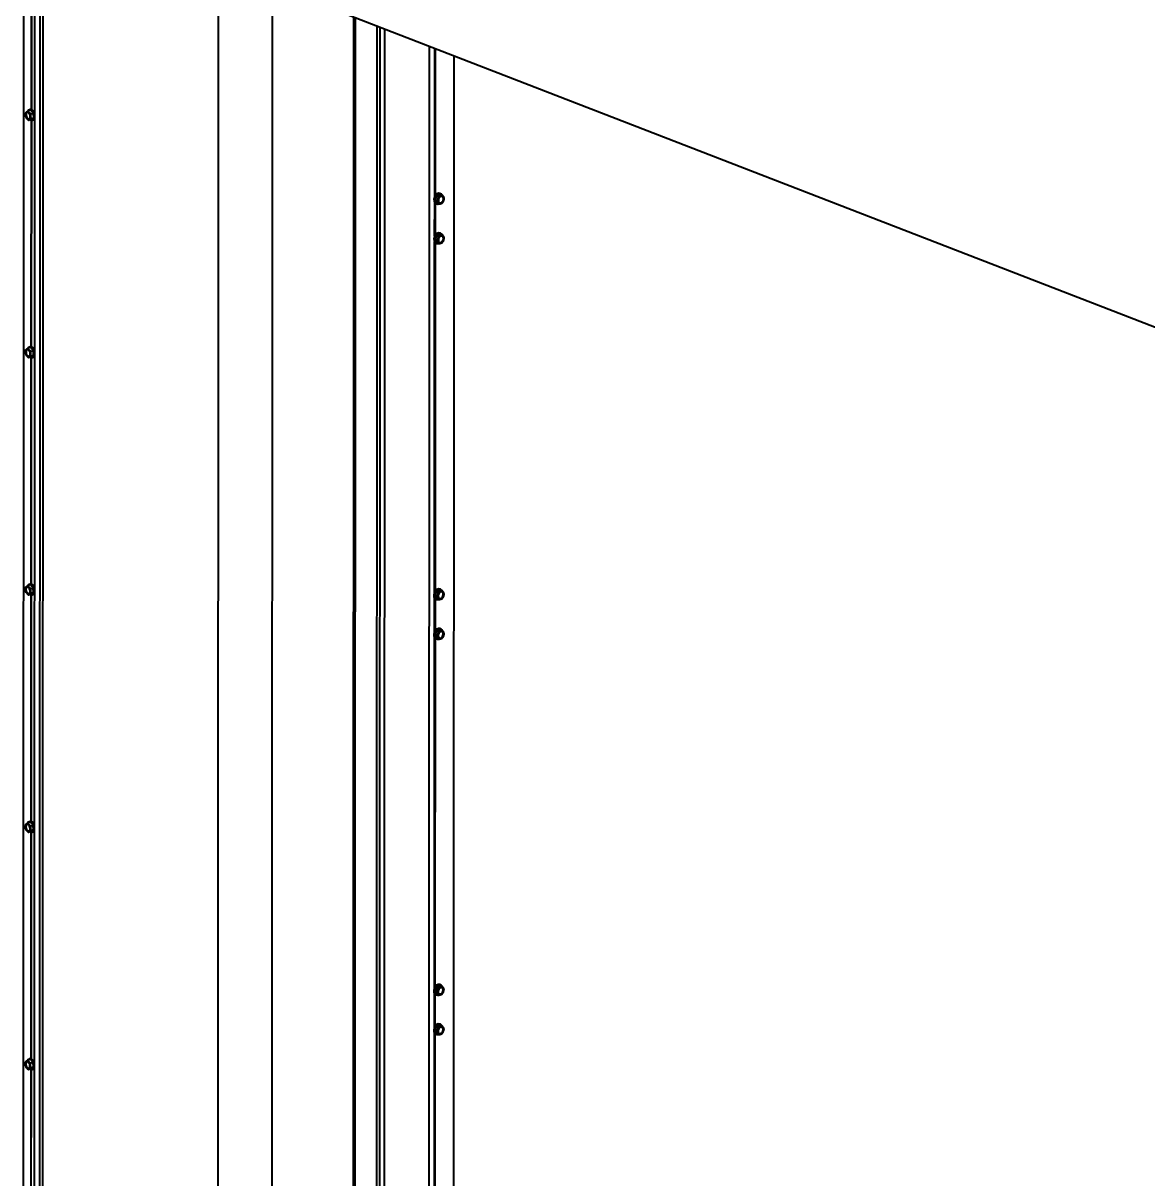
# Model space of a CAD drawing. Header units: millimetres. Extents: x 40006 to 47488, y -1353 to 3894.
# Drawn here: x 45084 to 46037, y 1950 to 2929 of the extents above; entities that cross this region are included whole.
import ezdxf

# ---------------------------------------------------------------- set-up
doc = ezdxf.new("R2010")
doc.units = ezdxf.units.MM
doc.linetypes.add('K5LT_BASIC', pattern=[0])
doc.layers.add('0 VIEW0', color=7, linetype='Continuous')

msp = doc.modelspace()

# ---------------------------------------------------------------- linework, layer by layer
at = {"layer": '0 VIEW0', "color": 5, "linetype": 'K5LT_BASIC', "lineweight": 40}
for p, q in [((45084.548, 3692.714), (45083.854, 1515.081)), ((45093.849, 3688.22), (45093.155, 1510.587)), ((45097.97, 1509.135), (45098.665, 3686.768)), ((45100.73, 3666.445), (45100.042, 1509.438)), ((45090.843, 2855.975), (45090.904, 3048.08)), ((45091.118, 2855.868), (45091.18, 3048.047)), ((46488.659, 2498.977), (45236.037, 2983.875)), ((45249.296, 2978.743), (45248.809, 1451.933)), ((45294.727, 1434.149), (45295.214, 2960.968)), ((45294.781, 1434.164), (45295.268, 2960.947)), ((45363.657, 1407.487), (45364.144, 2934.284)), ((45365.281, 1407.939), (45365.767, 2933.656)), ((45383.62, 1612.669), (45384.039, 2926.583)), ((45386.225, 1613.394), (45386.643, 2925.575)), ((45390.116, 1614.477), (45390.533, 2924.069)), ((45428.236, 2909.474), (45427.826, 1624.961)), ((45432.769, 2782.222), (45432.809, 2907.704)), ((45432.822, 2782.33), (45432.862, 2907.683)), ((45433.494, 2783.385), (45433.534, 2907.423)), ((45448.991, 1604.993), (45449.405, 2901.279)), ((45090.24, 2855.355), (45088.217, 2854.792)), ((45089.201, 2855.863), (45089.743, 2856.013)), ((45092.628, 2852.752), (45090.24, 2855.355)), ((45092.628, 2852.752), (45090.606, 2852.19)), ((45092.827, 2848.815), (45092.628, 2852.752)), ((45090.636, 2847.481), (45088.614, 2846.918)), ((45090.636, 2847.481), (45092.827, 2848.815)), ((45090.779, 2654.839), (45090.84, 2846.944)), ((45092.827, 2848.815), (45090.805, 2848.252)), ((45091.054, 2654.732), (45091.116, 2846.911)), ((45091.675, 2846.973), (45092.216, 2847.124)), ((45434.569, 2783.309), (45433.006, 2779.522)), ((45437.694, 2784.178), (45434.569, 2783.309)), ((45434.569, 2783.309), (45436.285, 2782.644)), ((45437.797, 2784.693), (45437.338, 2784.871)), ((45437.694, 2784.178), (45439.41, 2783.514)), ((45432.758, 2748.7), (45432.767, 2777.3)), ((45432.811, 2748.807), (45432.82, 2777.222)), ((45433.006, 2779.522), (45434.721, 2778.857)), ((45433.006, 2779.522), (45434.567, 2776.604)), ((45433.484, 2749.862), (45433.492, 2776.541)), ((45434.464, 2776.089), (45434.005, 2776.267)), ((45434.567, 2776.604), (45436.283, 2775.94)), ((45432.662, 2446.995), (45432.757, 2743.777)), ((45432.715, 2447.103), (45432.809, 2743.699)), ((45434.559, 2749.786), (45432.995, 2745.999)), ((45432.995, 2745.999), (45434.71, 2745.335)), ((45432.995, 2745.999), (45434.557, 2743.081)), ((45433.387, 2448.158), (45433.481, 2743.018)), ((45434.454, 2742.566), (45433.995, 2742.744)), ((45434.557, 2743.081), (45436.272, 2742.417)), ((45437.684, 2750.655), (45434.559, 2749.786)), ((45434.559, 2749.786), (45436.274, 2749.122)), ((45437.786, 2751.171), (45437.327, 2751.349)), ((45437.684, 2750.655), (45439.399, 2749.991)), ((45089.137, 2654.727), (45089.678, 2654.877)), ((45090.175, 2654.219), (45088.153, 2653.656)), ((45090.572, 2646.344), (45088.55, 2645.782)), ((45092.564, 2651.616), (45090.175, 2654.219)), ((45092.564, 2651.616), (45090.542, 2651.054)), ((45090.572, 2646.344), (45092.762, 2647.679)), ((45090.715, 2453.703), (45090.776, 2645.807)), ((45092.762, 2647.679), (45090.74, 2647.116)), ((45090.99, 2453.596), (45091.051, 2645.775)), ((45091.611, 2645.837), (45092.152, 2645.987)), ((45092.762, 2647.679), (45092.564, 2651.616)), ((45090.111, 2453.083), (45088.089, 2452.52)), ((45089.073, 2453.59), (45089.614, 2453.741)), ((45092.5, 2450.48), (45090.111, 2453.083)), ((45092.5, 2450.48), (45090.478, 2449.917)), ((45092.698, 2446.543), (45092.5, 2450.48)), ((45437.587, 2448.951), (45434.462, 2448.082)), ((45437.69, 2449.467), (45437.231, 2449.644)), ((45437.587, 2448.951), (45439.303, 2448.287)), ((45090.508, 2445.208), (45088.486, 2444.646)), ((45090.508, 2445.208), (45092.698, 2446.543)), ((45090.65, 2252.567), (45090.712, 2444.671)), ((45092.698, 2446.543), (45090.676, 2445.98)), ((45090.926, 2252.46), (45090.987, 2444.639)), ((45091.546, 2444.701), (45092.088, 2444.851)), ((45432.651, 2413.473), (45432.66, 2442.073)), ((45432.704, 2413.58), (45432.713, 2441.995)), ((45434.462, 2448.082), (45432.899, 2444.295)), ((45432.899, 2444.295), (45434.614, 2443.63)), ((45432.899, 2444.295), (45434.46, 2441.377)), ((45433.377, 2414.635), (45433.385, 2441.314)), ((45434.358, 2440.862), (45433.898, 2441.04)), ((45434.46, 2441.377), (45436.176, 2440.713)), ((45434.462, 2448.082), (45436.178, 2447.417)), ((45434.452, 2414.559), (45432.888, 2410.772)), ((45432.888, 2410.772), (45434.604, 2410.108)), ((45432.888, 2410.772), (45434.45, 2407.855)), ((45437.577, 2415.429), (45434.452, 2414.559)), ((45434.452, 2414.559), (45436.167, 2413.895)), ((45437.68, 2415.944), (45437.22, 2416.122)), ((45437.577, 2415.429), (45439.292, 2414.764)), ((45432.555, 2111.769), (45432.65, 2408.55)), ((45432.608, 2111.876), (45432.702, 2408.472)), ((45433.281, 2112.931), (45433.375, 2407.791)), ((45434.347, 2407.339), (45433.888, 2407.517)), ((45434.45, 2407.855), (45436.165, 2407.19)), ((45090.047, 2251.947), (45088.025, 2251.384)), ((45090.444, 2244.072), (45088.422, 2243.51)), ((45089.009, 2252.454), (45089.55, 2252.605)), ((45092.436, 2249.344), (45090.047, 2251.947)), ((45092.436, 2249.344), (45090.414, 2248.781)), ((45090.444, 2244.072), (45092.634, 2245.407)), ((45090.586, 2051.431), (45090.648, 2243.535)), ((45092.634, 2245.407), (45090.612, 2244.844)), ((45090.862, 2051.324), (45090.923, 2243.503)), ((45091.482, 2243.565), (45092.024, 2243.715)), ((45092.634, 2245.407), (45092.436, 2249.344)), ((45432.544, 2078.246), (45432.554, 2106.846)), ((45432.597, 2078.353), (45432.606, 2106.768)), ((45434.356, 2112.855), (45432.792, 2109.068)), ((45432.792, 2109.068), (45434.507, 2108.404)), ((45432.792, 2109.068), (45434.353, 2106.15)), ((45433.27, 2079.409), (45433.278, 2106.087)), ((45434.353, 2106.15), (45436.069, 2105.486)), ((45437.481, 2113.725), (45434.356, 2112.855)), ((45434.356, 2112.855), (45436.071, 2112.191)), ((45437.583, 2114.24), (45437.124, 2114.418)), ((45437.481, 2113.725), (45439.196, 2113.06)), ((45434.251, 2105.635), (45433.792, 2105.813)), ((45434.345, 2079.332), (45432.781, 2075.545)), ((45437.47, 2080.202), (45434.345, 2079.332)), ((45434.345, 2079.332), (45436.06, 2078.668)), ((45437.573, 2080.717), (45437.113, 2080.895)), ((45437.47, 2080.202), (45439.185, 2079.537)), ((45432.448, 1776.542), (45432.543, 2073.324)), ((45432.501, 1776.649), (45432.596, 2073.245)), ((45432.781, 2075.545), (45434.497, 2074.881)), ((45432.781, 2075.545), (45434.343, 2072.628)), ((45433.174, 1777.705), (45433.268, 2072.564)), ((45434.24, 2072.113), (45433.781, 2072.29)), ((45434.343, 2072.628), (45436.058, 2071.963)), ((45089.983, 2050.811), (45087.961, 2050.248)), ((45088.945, 2051.318), (45089.486, 2051.469)), ((45092.372, 2048.208), (45089.983, 2050.811)), ((45092.372, 2048.208), (45090.349, 2047.645)), ((45092.57, 2044.271), (45092.372, 2048.208)), ((45090.38, 2042.936), (45088.358, 2042.374)), ((45090.38, 2042.936), (45092.57, 2044.271)), ((45090.522, 1850.295), (45090.583, 2042.399)), ((45092.57, 2044.271), (45090.548, 2043.708)), ((45090.798, 1850.188), (45090.859, 2042.367)), ((45091.418, 2042.429), (45091.959, 2042.579))]:
    msp.add_line(p, q, dxfattribs=at)
for centre, major_axis, ratio in [((45088.002, 2850.74), (-0.847, 3.043), 0.6111195), ((45438.197, 2779.591), (-1.141, -2.945), 0.7202359), ((45438.186, 2746.068), (-1.141, -2.945), 0.7202359), ((45087.938, 2649.604), (-0.847, 3.043), 0.6111195), ((45087.874, 2448.468), (-0.847, 3.043), 0.6111195), ((45438.09, 2444.364), (-1.141, -2.945), 0.7202359), ((45438.079, 2410.841), (-1.141, -2.945), 0.7202359), ((45087.81, 2247.332), (-0.847, 3.043), 0.6111195), ((45437.983, 2109.137), (-1.141, -2.945), 0.7202359), ((45437.973, 2075.615), (-1.141, -2.945), 0.7202359), ((45087.746, 2046.196), (-0.847, 3.043), 0.6111195)]:
    msp.add_ellipse(centre, major_axis=major_axis, ratio=ratio, dxfattribs=at)
for centre, major_axis, ratio, start_param, end_param in [((45088.002, 2850.74), (-0.809, 2.906), 0.6111195, 0.6948848, 3.3499717), ((45088.273, 2850.815), (-0.783, 2.815), 0.6111195, 0.6948848, 3.2735466), ((45088.002, 2850.74), (-0.809, 2.906), 0.6111195, 6.0748062, 6.9780701), ((45088.273, 2850.815), (-0.783, 2.815), 0.6111195, 6.1512313, 6.9780701), ((45088.002, 2850.74), (-0.809, 2.906), 0.6111195, 3.3499717, 6.0748062), ((45090.438, 2851.418), (1.237, -4.445), 0.6111195, 3.1415927, 3.7587139), ((45090.438, 2851.418), (1.237, -4.445), 0.6111195, 0, 3.1415927), ((45090.979, 2851.568), (1.237, -4.445), 0.6111195, 1.65435, 3.1415927), ((45090.438, 2851.418), (1.237, -4.445), 0.6111195, 5.6981154, 6.2831853), ((45090.979, 2851.568), (1.237, -4.445), 0.6111195, 0, 0.631828), ((45435.672, 2780.569), (-1.666, -4.302), 0.7202359, 3.1415927, 6.2831853), ((45436.131, 2780.391), (-1.666, -4.302), 0.7202359, 3.1415927, 6.2831853), ((45438.197, 2779.591), (-1.09, -2.813), 0.7202359, 3.423499, 5.2053842), ((45437.967, 2779.68), (-1.055, -2.724), 0.7202359, 6.0570511, 9.6509121), ((45438.197, 2779.591), (-1.09, -2.813), 0.7202359, 6.001279, 9.7066843), ((45436.131, 2780.391), (-1.666, -4.302), 0.7202359, 2.6633722, 3.1415927), ((45436.131, 2780.391), (-1.666, -4.302), 0.7202359, 0, 0.4782205), ((45438.197, 2779.591), (-1.09, -2.813), 0.7202359, 5.2053842, 6.001279), ((45435.661, 2747.046), (-1.666, -4.302), 0.7202359, 3.1415927, 6.2831853), ((45436.12, 2746.868), (-1.666, -4.302), 0.7202359, 3.1415927, 6.2831853), ((45438.186, 2746.068), (-1.09, -2.813), 0.7202359, 3.423499, 5.2053842), ((45438.186, 2746.068), (-1.09, -2.813), 0.7202359, 5.2053842, 6.001279), ((45437.957, 2746.157), (-1.055, -2.724), 0.7202359, 6.0570511, 9.6509121), ((45438.186, 2746.068), (-1.09, -2.813), 0.7202359, 6.001279, 9.7066843), ((45436.12, 2746.868), (-1.666, -4.302), 0.7202359, 2.6633722, 3.1415927), ((45436.12, 2746.868), (-1.666, -4.302), 0.7202359, 0, 0.4782205), ((45090.374, 2650.282), (1.237, -4.445), 0.6111195, 3.1415927, 3.7587139), ((45090.374, 2650.282), (1.237, -4.445), 0.6111195, 0, 3.1415927), ((45090.915, 2650.432), (1.237, -4.445), 0.6111195, 1.65435, 3.1415927), ((45087.938, 2649.604), (-0.809, 2.906), 0.6111195, 0.6948848, 3.3499717), ((45088.209, 2649.679), (-0.783, 2.815), 0.6111195, 0.6948848, 3.2735466), ((45087.938, 2649.604), (-0.809, 2.906), 0.6111195, 6.0748062, 6.9780701), ((45088.209, 2649.679), (-0.783, 2.815), 0.6111195, 6.1512313, 6.9780701), ((45087.938, 2649.604), (-0.809, 2.906), 0.6111195, 3.3499717, 6.0748062), ((45090.374, 2650.282), (1.237, -4.445), 0.6111195, 5.6981154, 6.2831853), ((45090.915, 2650.432), (1.237, -4.445), 0.6111195, 0, 0.631828), ((45087.874, 2448.468), (-0.809, 2.906), 0.6111195, 0.6948848, 3.3499717), ((45088.145, 2448.543), (-0.783, 2.815), 0.6111195, 0.6948848, 3.2735466), ((45087.874, 2448.468), (-0.809, 2.906), 0.6111195, 6.0748062, 6.9780701), ((45088.145, 2448.543), (-0.783, 2.815), 0.6111195, 6.1512313, 6.9780701), ((45087.874, 2448.468), (-0.809, 2.906), 0.6111195, 3.3499717, 6.0748062), ((45090.31, 2449.146), (1.237, -4.445), 0.6111195, 3.1415927, 3.7587139), ((45090.31, 2449.146), (1.237, -4.445), 0.6111195, 0, 3.1415927), ((45090.851, 2449.296), (1.237, -4.445), 0.6111195, 1.65435, 3.1415927), ((45435.565, 2445.342), (-1.666, -4.302), 0.7202359, 3.1415927, 6.2831853), ((45436.024, 2445.164), (-1.666, -4.302), 0.7202359, 3.1415927, 6.2831853), ((45436.024, 2445.164), (-1.666, -4.302), 0.7202359, 2.6633722, 3.1415927), ((45090.31, 2449.146), (1.237, -4.445), 0.6111195, 5.6981154, 6.2831853), ((45090.851, 2449.296), (1.237, -4.445), 0.6111195, 0, 0.631828), ((45436.024, 2445.164), (-1.666, -4.302), 0.7202359, 0, 0.4782205), ((45438.09, 2444.364), (-1.09, -2.813), 0.7202359, 3.423499, 5.2053842), ((45438.09, 2444.364), (-1.09, -2.813), 0.7202359, 5.2053842, 6.001279), ((45437.861, 2444.453), (-1.055, -2.724), 0.7202359, 6.0570511, 9.6509121), ((45438.09, 2444.364), (-1.09, -2.813), 0.7202359, 6.001279, 9.7066843), ((45435.554, 2411.819), (-1.666, -4.302), 0.7202359, 3.1415927, 6.2831853), ((45436.013, 2411.642), (-1.666, -4.302), 0.7202359, 3.1415927, 6.2831853), ((45438.079, 2410.841), (-1.09, -2.813), 0.7202359, 3.423499, 5.2053842), ((45438.079, 2410.841), (-1.09, -2.813), 0.7202359, 5.2053842, 6.001279), ((45437.85, 2410.93), (-1.055, -2.724), 0.7202359, 6.0570511, 9.6509121), ((45438.079, 2410.841), (-1.09, -2.813), 0.7202359, 6.001279, 9.7066843), ((45436.013, 2411.642), (-1.666, -4.302), 0.7202359, 2.6633722, 3.1415927), ((45436.013, 2411.642), (-1.666, -4.302), 0.7202359, 0, 0.4782205), ((45090.787, 2248.16), (1.237, -4.445), 0.6111195, 1.65435, 3.1415927), ((45087.81, 2247.332), (-0.809, 2.906), 0.6111195, 0.6948848, 3.3499717), ((45088.08, 2247.407), (-0.783, 2.815), 0.6111195, 0.6948848, 3.2735466), ((45087.81, 2247.332), (-0.809, 2.906), 0.6111195, 6.0748062, 6.9780701), ((45088.08, 2247.407), (-0.783, 2.815), 0.6111195, 6.1512313, 6.9780701), ((45087.81, 2247.332), (-0.809, 2.906), 0.6111195, 3.3499717, 6.0748062), ((45090.246, 2248.01), (1.237, -4.445), 0.6111195, 3.1415927, 3.7587139), ((45090.246, 2248.01), (1.237, -4.445), 0.6111195, 0, 3.1415927), ((45090.246, 2248.01), (1.237, -4.445), 0.6111195, 5.6981154, 6.2831853), ((45090.787, 2248.16), (1.237, -4.445), 0.6111195, 0, 0.631828), ((45435.458, 2110.115), (-1.666, -4.302), 0.7202359, 3.1415927, 6.2831853), ((45435.917, 2109.937), (-1.666, -4.302), 0.7202359, 3.1415927, 6.2831853), ((45437.983, 2109.137), (-1.09, -2.813), 0.7202359, 3.423499, 5.2053842), ((45437.983, 2109.137), (-1.09, -2.813), 0.7202359, 5.2053842, 6.001279), ((45437.754, 2109.226), (-1.055, -2.724), 0.7202359, 6.0570511, 9.6509121), ((45437.983, 2109.137), (-1.09, -2.813), 0.7202359, 6.001279, 9.7066843), ((45435.917, 2109.937), (-1.666, -4.302), 0.7202359, 2.6633722, 3.1415927), ((45435.917, 2109.937), (-1.666, -4.302), 0.7202359, 0, 0.4782205), ((45435.447, 2076.593), (-1.666, -4.302), 0.7202359, 3.1415927, 6.2831853), ((45435.906, 2076.415), (-1.666, -4.302), 0.7202359, 3.1415927, 6.2831853), ((45437.973, 2075.615), (-1.09, -2.813), 0.7202359, 3.423499, 5.2053842), ((45437.743, 2075.703), (-1.055, -2.724), 0.7202359, 6.0570511, 9.6509121), ((45437.973, 2075.615), (-1.09, -2.813), 0.7202359, 6.001279, 9.7066843), ((45435.906, 2076.415), (-1.666, -4.302), 0.7202359, 2.6633722, 3.1415927), ((45435.906, 2076.415), (-1.666, -4.302), 0.7202359, 0, 0.4782205), ((45437.973, 2075.615), (-1.09, -2.813), 0.7202359, 5.2053842, 6.001279), ((45087.746, 2046.196), (-0.809, 2.906), 0.6111195, 0.6948848, 3.3499717), ((45088.016, 2046.271), (-0.783, 2.815), 0.6111195, 0.6948848, 3.2735466), ((45087.746, 2046.196), (-0.809, 2.906), 0.6111195, 6.0748062, 6.9780701), ((45088.016, 2046.271), (-0.783, 2.815), 0.6111195, 6.1512313, 6.9780701), ((45087.746, 2046.196), (-0.809, 2.906), 0.6111195, 3.3499717, 6.0748062), ((45090.181, 2046.873), (1.237, -4.445), 0.6111195, 3.1415927, 3.7587139), ((45090.181, 2046.873), (1.237, -4.445), 0.6111195, 0, 3.1415927), ((45090.723, 2047.024), (1.237, -4.445), 0.6111195, 1.65435, 3.1415927), ((45090.181, 2046.873), (1.237, -4.445), 0.6111195, 5.6981154, 6.2831853), ((45090.723, 2047.024), (1.237, -4.445), 0.6111195, 0, 0.631828)]:
    msp.add_ellipse(centre, major_axis=major_axis, ratio=ratio, start_param=start_param, end_param=end_param, dxfattribs=at)
for points, knots in [([(45086.027, 2853.458), (45085.979, 2853.171), (45085.92, 2852.736), (45085.881, 2852.18), (45085.873, 2851.817), (45085.879, 2851.502), (45085.897, 2851.194), (45085.933, 2850.854), (45085.988, 2850.494), (45086.081, 2850.041), (45086.166, 2849.722), (45086.226, 2849.521)], [0, 0, 0, 0, 2.5360788, 3.8152952, 4.8906443, 5.7609564, 6.6244301, 7.6739355, 8.8686344, 9.9816566, 12, 12, 12, 12]), ([(45086.027, 2853.458), (45086.116, 2853.532), (45086.265, 2853.65), (45086.498, 2853.814), (45086.67, 2853.927), (45086.834, 2854.03), (45087.009, 2854.136), (45087.218, 2854.257), (45087.461, 2854.393), (45087.793, 2854.572), (45088.049, 2854.706), (45088.217, 2854.792)], [0, 0, 0, 0, 2.5360788, 3.8152952, 4.8906443, 5.7609564, 6.6244301, 7.6739355, 8.8686344, 9.9816566, 12, 12, 12, 12]), ([(45090.606, 2852.19), (45090.479, 2852.281), (45090.237, 2852.459), (45089.88, 2852.745), (45089.555, 2853.031), (45089.283, 2853.3), (45089.069, 2853.534), (45088.895, 2853.741), (45088.739, 2853.945), (45088.595, 2854.151), (45088.413, 2854.433), (45088.292, 2854.648), (45088.217, 2854.792)], [0, 0, 0, 0, 1.549818, 2.9922223, 4.6102952, 6.0083913, 7.0596962, 8.0582137, 9.0157847, 9.9851965, 10.9782901, 13, 13, 13, 13]), ([(45090.805, 2848.252), (45090.787, 2848.311), (45090.731, 2848.505), (45090.656, 2848.799), (45090.581, 2849.155), (45090.525, 2849.486), (45090.486, 2849.818), (45090.462, 2850.139), (45090.451, 2850.481), (45090.458, 2850.878), (45090.487, 2851.316), (45090.539, 2851.761), (45090.582, 2852.049), (45090.606, 2852.19)], [0, 0, 0, 0, 0.6897355, 2.2492199, 3.3618836, 4.6590912, 5.8683878, 6.9278196, 8.0563134, 9.4386886, 11.0429701, 12.5534599, 14, 14, 14, 14]), ([(45086.226, 2849.521), (45086.283, 2849.41), (45086.401, 2849.197), (45086.607, 2848.869), (45086.832, 2848.556), (45087.064, 2848.275), (45087.279, 2848.042), (45087.479, 2847.842), (45087.685, 2847.652), (45087.9, 2847.466), (45088.206, 2847.218), (45088.448, 2847.037), (45088.614, 2846.918)], [0, 0, 0, 0, 1.549818, 2.9922223, 4.6102952, 6.0083913, 7.0596962, 8.0582137, 9.0157847, 9.9851965, 10.9782901, 13, 13, 13, 13]), ([(45088.614, 2846.918), (45088.664, 2846.96), (45088.767, 2847.043), (45088.949, 2847.179), (45089.152, 2847.319), (45089.363, 2847.454), (45089.56, 2847.574), (45089.745, 2847.682), (45089.936, 2847.79), (45090.136, 2847.901), (45090.421, 2848.054), (45090.649, 2848.172), (45090.805, 2848.252)], [0, 0, 0, 0, 1.549818, 2.9922223, 4.6102952, 6.0083913, 7.0596962, 8.0582137, 9.0157847, 9.9851965, 10.9782901, 13, 13, 13, 13]), ([(45434.721, 2778.857), (45434.881, 2779.097), (45435.113, 2779.467), (45435.382, 2779.962), (45435.545, 2780.297), (45435.677, 2780.593), (45435.798, 2780.892), (45435.92, 2781.229), (45436.035, 2781.597), (45436.165, 2782.074), (45436.241, 2782.421), (45436.285, 2782.644)], [0, 0, 0, 0, 2.5360788, 3.8152952, 4.8906443, 5.7609564, 6.6244301, 7.6739355, 8.8686344, 9.9816566, 12, 12, 12, 12]), ([(45439.41, 2783.514), (45439.318, 2783.469), (45439.136, 2783.383), (45438.832, 2783.255), (45438.514, 2783.139), (45438.201, 2783.041), (45437.921, 2782.963), (45437.665, 2782.899), (45437.407, 2782.841), (45437.141, 2782.787), (45436.771, 2782.719), (45436.481, 2782.673), (45436.285, 2782.644)], [0, 0, 0, 0, 1.549818, 2.9922223, 4.6102952, 6.0083913, 7.0596962, 8.0582137, 9.0157847, 9.9851965, 10.9782901, 13, 13, 13, 13]), ([(45440.971, 2780.596), (45440.959, 2780.638), (45440.915, 2780.776), (45440.843, 2780.987), (45440.743, 2781.244), (45440.64, 2781.484), (45440.525, 2781.727), (45440.403, 2781.964), (45440.263, 2782.218), (45440.086, 2782.516), (45439.807, 2782.953), (45439.569, 2783.293), (45439.41, 2783.514)], [0, 0, 0, 0, 0.6404687, 2.0885614, 3.1217491, 4.3262989, 5.4492172, 6.4329753, 7.4808625, 8.7644965, 10.2541865, 13, 13, 13, 13]), ([(45434.721, 2778.857), (45434.881, 2778.637), (45435.112, 2778.305), (45435.381, 2777.885), (45435.545, 2777.612), (45435.676, 2777.378), (45435.797, 2777.15), (45435.918, 2776.9), (45436.034, 2776.638), (45436.163, 2776.311), (45436.239, 2776.083), (45436.283, 2775.94)], [0, 0, 0, 0, 2.5360788, 3.8152952, 4.8906443, 5.7609564, 6.6244301, 7.6739355, 8.8686344, 9.9816566, 12, 12, 12, 12]), ([(45436.283, 2775.94), (45436.573, 2775.982), (45437.014, 2776.055), (45437.555, 2776.168), (45437.903, 2776.253), (45438.183, 2776.332), (45438.416, 2776.404), (45438.632, 2776.478), (45438.979, 2776.609), (45439.23, 2776.721), (45439.408, 2776.809)], [0, 0, 0, 0, 2.5318804, 3.9010191, 5.0840234, 5.9735891, 6.8184885, 7.6287409, 8.4490124, 11, 11, 11, 11]), ([(45439.408, 2776.809), (45439.498, 2776.944), (45439.668, 2777.209), (45439.917, 2777.63), (45440.138, 2778.05), (45440.321, 2778.443), (45440.461, 2778.783), (45440.572, 2779.084), (45440.669, 2779.379), (45440.757, 2779.676), (45440.864, 2780.082), (45440.931, 2780.39), (45440.971, 2780.596)], [0, 0, 0, 0, 1.549818, 2.9922223, 4.6102952, 6.0083913, 7.0596962, 8.0582137, 9.0157847, 9.9851965, 10.9782901, 13, 13, 13, 13]), ([(45434.71, 2745.335), (45434.87, 2745.574), (45435.102, 2745.944), (45435.371, 2746.44), (45435.535, 2746.774), (45435.667, 2747.071), (45435.787, 2747.369), (45435.909, 2747.706), (45436.025, 2748.074), (45436.154, 2748.551), (45436.23, 2748.899), (45436.274, 2749.122)], [0, 0, 0, 0, 2.5360788, 3.8152952, 4.8906443, 5.7609564, 6.6244301, 7.6739355, 8.8686344, 9.9816566, 12, 12, 12, 12]), ([(45434.71, 2745.335), (45434.87, 2745.114), (45435.102, 2744.782), (45435.37, 2744.362), (45435.534, 2744.09), (45435.666, 2743.855), (45435.786, 2743.627), (45435.908, 2743.378), (45436.023, 2743.116), (45436.152, 2742.788), (45436.228, 2742.56), (45436.272, 2742.417)], [0, 0, 0, 0, 2.5360788, 3.8152952, 4.8906443, 5.7609564, 6.6244301, 7.6739355, 8.8686344, 9.9816566, 12, 12, 12, 12]), ([(45436.272, 2742.417), (45436.563, 2742.46), (45437.003, 2742.533), (45437.544, 2742.646), (45437.892, 2742.731), (45438.172, 2742.809), (45438.405, 2742.881), (45438.621, 2742.955), (45438.968, 2743.086), (45439.219, 2743.199), (45439.397, 2743.286)], [0, 0, 0, 0, 2.5318804, 3.9010191, 5.0840234, 5.9735891, 6.8184885, 7.6287409, 8.4490124, 11, 11, 11, 11]), ([(45439.399, 2749.991), (45439.308, 2749.946), (45439.125, 2749.86), (45438.821, 2749.733), (45438.504, 2749.616), (45438.191, 2749.518), (45437.91, 2749.44), (45437.654, 2749.376), (45437.396, 2749.319), (45437.131, 2749.265), (45436.76, 2749.197), (45436.47, 2749.15), (45436.274, 2749.122)], [0, 0, 0, 0, 1.549818, 2.9922223, 4.6102952, 6.0083913, 7.0596962, 8.0582137, 9.0157847, 9.9851965, 10.9782901, 13, 13, 13, 13]), ([(45439.397, 2743.286), (45439.487, 2743.422), (45439.658, 2743.687), (45439.906, 2744.108), (45440.128, 2744.527), (45440.31, 2744.921), (45440.45, 2745.261), (45440.561, 2745.561), (45440.659, 2745.857), (45440.746, 2746.153), (45440.853, 2746.559), (45440.92, 2746.868), (45440.961, 2747.074)], [0, 0, 0, 0, 1.549818, 2.9922223, 4.6102952, 6.0083913, 7.0596962, 8.0582137, 9.0157847, 9.9851965, 10.9782901, 13, 13, 13, 13]), ([(45440.961, 2747.074), (45440.948, 2747.115), (45440.905, 2747.253), (45440.832, 2747.464), (45440.732, 2747.721), (45440.629, 2747.961), (45440.514, 2748.205), (45440.392, 2748.442), (45440.252, 2748.696), (45440.075, 2748.993), (45439.796, 2749.43), (45439.559, 2749.771), (45439.399, 2749.991)], [0, 0, 0, 0, 0.6404687, 2.0885614, 3.1217491, 4.3262989, 5.4492172, 6.4329753, 7.4808625, 8.7644965, 10.2541865, 13, 13, 13, 13]), ([(45085.963, 2652.322), (45085.915, 2652.035), (45085.855, 2651.6), (45085.817, 2651.044), (45085.809, 2650.68), (45085.815, 2650.366), (45085.833, 2650.058), (45085.868, 2649.718), (45085.924, 2649.358), (45086.016, 2648.905), (45086.101, 2648.586), (45086.162, 2648.385)], [0, 0, 0, 0, 2.5360788, 3.8152952, 4.8906443, 5.7609564, 6.6244301, 7.6739355, 8.8686344, 9.9816566, 12, 12, 12, 12]), ([(45085.963, 2652.322), (45086.051, 2652.396), (45086.201, 2652.514), (45086.434, 2652.677), (45086.606, 2652.791), (45086.77, 2652.894), (45086.945, 2653), (45087.154, 2653.121), (45087.397, 2653.257), (45087.729, 2653.436), (45087.984, 2653.57), (45088.153, 2653.656)], [0, 0, 0, 0, 2.5360788, 3.8152952, 4.8906443, 5.7609564, 6.6244301, 7.6739355, 8.8686344, 9.9816566, 12, 12, 12, 12]), ([(45086.162, 2648.385), (45086.219, 2648.274), (45086.337, 2648.061), (45086.542, 2647.733), (45086.768, 2647.42), (45087, 2647.139), (45087.215, 2646.906), (45087.415, 2646.706), (45087.621, 2646.516), (45087.836, 2646.33), (45088.141, 2646.082), (45088.384, 2645.9), (45088.55, 2645.782)], [0, 0, 0, 0, 1.549818, 2.9922223, 4.6102952, 6.0083913, 7.0596962, 8.0582137, 9.0157847, 9.9851965, 10.9782901, 13, 13, 13, 13]), ([(45090.542, 2651.054), (45090.415, 2651.144), (45090.172, 2651.323), (45089.816, 2651.609), (45089.491, 2651.894), (45089.218, 2652.164), (45089.005, 2652.398), (45088.831, 2652.605), (45088.675, 2652.809), (45088.53, 2653.015), (45088.349, 2653.297), (45088.228, 2653.512), (45088.153, 2653.656)], [0, 0, 0, 0, 1.549818, 2.9922223, 4.6102952, 6.0083913, 7.0596962, 8.0582137, 9.0157847, 9.9851965, 10.9782901, 13, 13, 13, 13]), ([(45088.55, 2645.782), (45088.6, 2645.824), (45088.703, 2645.907), (45088.885, 2646.043), (45089.088, 2646.183), (45089.299, 2646.318), (45089.496, 2646.438), (45089.681, 2646.546), (45089.871, 2646.654), (45090.072, 2646.765), (45090.357, 2646.918), (45090.584, 2647.036), (45090.74, 2647.116)], [0, 0, 0, 0, 1.549818, 2.9922223, 4.6102952, 6.0083913, 7.0596962, 8.0582137, 9.0157847, 9.9851965, 10.9782901, 13, 13, 13, 13]), ([(45090.74, 2647.116), (45090.723, 2647.175), (45090.667, 2647.369), (45090.591, 2647.663), (45090.516, 2648.019), (45090.461, 2648.35), (45090.422, 2648.682), (45090.398, 2649.003), (45090.387, 2649.345), (45090.394, 2649.742), (45090.423, 2650.18), (45090.474, 2650.625), (45090.518, 2650.913), (45090.542, 2651.054)], [0, 0, 0, 0, 0.6897355, 2.2492199, 3.3618836, 4.6590912, 5.8683878, 6.9278196, 8.0563134, 9.4386886, 11.0429701, 12.5534599, 14, 14, 14, 14]), ([(45085.899, 2451.186), (45085.851, 2450.899), (45085.791, 2450.464), (45085.753, 2449.908), (45085.745, 2449.544), (45085.751, 2449.23), (45085.769, 2448.922), (45085.804, 2448.582), (45085.86, 2448.222), (45085.952, 2447.769), (45086.037, 2447.45), (45086.097, 2447.249)], [0, 0, 0, 0, 2.5360788, 3.8152952, 4.8906443, 5.7609564, 6.6244301, 7.6739355, 8.8686344, 9.9816566, 12, 12, 12, 12]), ([(45085.899, 2451.186), (45085.987, 2451.26), (45086.137, 2451.378), (45086.37, 2451.541), (45086.542, 2451.655), (45086.706, 2451.758), (45086.881, 2451.864), (45087.09, 2451.985), (45087.333, 2452.121), (45087.664, 2452.3), (45087.92, 2452.434), (45088.089, 2452.52)], [0, 0, 0, 0, 2.5360788, 3.8152952, 4.8906443, 5.7609564, 6.6244301, 7.6739355, 8.8686344, 9.9816566, 12, 12, 12, 12]), ([(45090.478, 2449.917), (45090.35, 2450.008), (45090.108, 2450.187), (45089.751, 2450.473), (45089.427, 2450.758), (45089.154, 2451.028), (45088.94, 2451.261), (45088.767, 2451.469), (45088.611, 2451.673), (45088.466, 2451.879), (45088.285, 2452.161), (45088.164, 2452.376), (45088.089, 2452.52)], [0, 0, 0, 0, 1.549818, 2.9922223, 4.6102952, 6.0083913, 7.0596962, 8.0582137, 9.0157847, 9.9851965, 10.9782901, 13, 13, 13, 13]), ([(45090.676, 2445.98), (45090.659, 2446.039), (45090.603, 2446.233), (45090.527, 2446.527), (45090.452, 2446.883), (45090.397, 2447.214), (45090.358, 2447.546), (45090.334, 2447.867), (45090.323, 2448.209), (45090.329, 2448.606), (45090.359, 2449.044), (45090.41, 2449.489), (45090.454, 2449.777), (45090.478, 2449.917)], [0, 0, 0, 0, 0.6897355, 2.2492199, 3.3618836, 4.6590912, 5.8683878, 6.9278196, 8.0563134, 9.4386886, 11.0429701, 12.5534599, 14, 14, 14, 14]), ([(45086.097, 2447.249), (45086.155, 2447.138), (45086.273, 2446.925), (45086.478, 2446.597), (45086.704, 2446.284), (45086.936, 2446.003), (45087.151, 2445.77), (45087.351, 2445.57), (45087.557, 2445.379), (45087.772, 2445.193), (45088.077, 2444.946), (45088.32, 2444.764), (45088.486, 2444.646)], [0, 0, 0, 0, 1.549818, 2.9922223, 4.6102952, 6.0083913, 7.0596962, 8.0582137, 9.0157847, 9.9851965, 10.9782901, 13, 13, 13, 13]), ([(45088.486, 2444.646), (45088.536, 2444.688), (45088.639, 2444.771), (45088.821, 2444.907), (45089.024, 2445.047), (45089.235, 2445.182), (45089.432, 2445.302), (45089.616, 2445.41), (45089.807, 2445.518), (45090.007, 2445.629), (45090.293, 2445.782), (45090.52, 2445.9), (45090.676, 2445.98)], [0, 0, 0, 0, 1.549818, 2.9922223, 4.6102952, 6.0083913, 7.0596962, 8.0582137, 9.0157847, 9.9851965, 10.9782901, 13, 13, 13, 13]), ([(45434.614, 2443.63), (45434.774, 2443.87), (45435.006, 2444.24), (45435.275, 2444.735), (45435.439, 2445.07), (45435.57, 2445.367), (45435.691, 2445.665), (45435.813, 2446.002), (45435.928, 2446.37), (45436.058, 2446.847), (45436.134, 2447.194), (45436.178, 2447.417)], [0, 0, 0, 0, 2.5360788, 3.8152952, 4.8906443, 5.7609564, 6.6244301, 7.6739355, 8.8686344, 9.9816566, 12, 12, 12, 12]), ([(45434.614, 2443.63), (45434.774, 2443.41), (45435.005, 2443.078), (45435.274, 2442.658), (45435.438, 2442.385), (45435.569, 2442.151), (45435.69, 2441.923), (45435.811, 2441.674), (45435.927, 2441.412), (45436.056, 2441.084), (45436.132, 2440.856), (45436.176, 2440.713)], [0, 0, 0, 0, 2.5360788, 3.8152952, 4.8906443, 5.7609564, 6.6244301, 7.6739355, 8.8686344, 9.9816566, 12, 12, 12, 12]), ([(45436.176, 2440.713), (45436.466, 2440.756), (45436.907, 2440.829), (45437.448, 2440.941), (45437.796, 2441.027), (45438.076, 2441.105), (45438.309, 2441.177), (45438.525, 2441.251), (45438.872, 2441.382), (45439.123, 2441.495), (45439.301, 2441.582)], [0, 0, 0, 0, 2.5318804, 3.9010191, 5.0840234, 5.9735891, 6.8184885, 7.6287409, 8.4490124, 11, 11, 11, 11]), ([(45439.303, 2448.287), (45439.212, 2448.242), (45439.029, 2448.156), (45438.725, 2448.029), (45438.407, 2447.912), (45438.095, 2447.814), (45437.814, 2447.736), (45437.558, 2447.672), (45437.3, 2447.614), (45437.035, 2447.561), (45436.664, 2447.492), (45436.374, 2447.446), (45436.178, 2447.417)], [0, 0, 0, 0, 1.549818, 2.9922223, 4.6102952, 6.0083913, 7.0596962, 8.0582137, 9.0157847, 9.9851965, 10.9782901, 13, 13, 13, 13]), ([(45439.301, 2441.582), (45439.391, 2441.717), (45439.561, 2441.982), (45439.81, 2442.403), (45440.031, 2442.823), (45440.214, 2443.216), (45440.354, 2443.556), (45440.465, 2443.857), (45440.563, 2444.152), (45440.65, 2444.449), (45440.757, 2444.855), (45440.824, 2445.163), (45440.864, 2445.369)], [0, 0, 0, 0, 1.549818, 2.9922223, 4.6102952, 6.0083913, 7.0596962, 8.0582137, 9.0157847, 9.9851965, 10.9782901, 13, 13, 13, 13]), ([(45440.864, 2445.369), (45440.852, 2445.411), (45440.808, 2445.549), (45440.736, 2445.76), (45440.636, 2446.017), (45440.533, 2446.257), (45440.418, 2446.501), (45440.296, 2446.738), (45440.156, 2446.992), (45439.979, 2447.289), (45439.7, 2447.726), (45439.462, 2448.067), (45439.303, 2448.287)], [0, 0, 0, 0, 0.6404687, 2.0885614, 3.1217491, 4.3262989, 5.4492172, 6.4329753, 7.4808625, 8.7644965, 10.2541865, 13, 13, 13, 13]), ([(45434.604, 2410.108), (45434.763, 2410.347), (45434.995, 2410.718), (45435.264, 2411.213), (45435.428, 2411.547), (45435.56, 2411.844), (45435.68, 2412.142), (45435.802, 2412.479), (45435.918, 2412.847), (45436.047, 2413.325), (45436.124, 2413.672), (45436.167, 2413.895)], [0, 0, 0, 0, 2.5360788, 3.8152952, 4.8906443, 5.7609564, 6.6244301, 7.6739355, 8.8686344, 9.9816566, 12, 12, 12, 12]), ([(45434.604, 2410.108), (45434.763, 2409.887), (45434.995, 2409.555), (45435.264, 2409.136), (45435.427, 2408.863), (45435.559, 2408.629), (45435.679, 2408.4), (45435.801, 2408.151), (45435.916, 2407.889), (45436.045, 2407.561), (45436.122, 2407.333), (45436.165, 2407.19)], [0, 0, 0, 0, 2.5360788, 3.8152952, 4.8906443, 5.7609564, 6.6244301, 7.6739355, 8.8686344, 9.9816566, 12, 12, 12, 12]), ([(45439.292, 2414.764), (45439.201, 2414.719), (45439.018, 2414.633), (45438.714, 2414.506), (45438.397, 2414.39), (45438.084, 2414.291), (45437.803, 2414.213), (45437.547, 2414.15), (45437.289, 2414.092), (45437.024, 2414.038), (45436.653, 2413.97), (45436.363, 2413.924), (45436.167, 2413.895)], [0, 0, 0, 0, 1.549818, 2.9922223, 4.6102952, 6.0083913, 7.0596962, 8.0582137, 9.0157847, 9.9851965, 10.9782901, 13, 13, 13, 13]), ([(45439.29, 2408.06), (45439.38, 2408.195), (45439.551, 2408.46), (45439.799, 2408.881), (45440.021, 2409.3), (45440.203, 2409.694), (45440.343, 2410.034), (45440.454, 2410.334), (45440.552, 2410.63), (45440.639, 2410.926), (45440.746, 2411.333), (45440.813, 2411.641), (45440.854, 2411.847)], [0, 0, 0, 0, 1.549818, 2.9922223, 4.6102952, 6.0083913, 7.0596962, 8.0582137, 9.0157847, 9.9851965, 10.9782901, 13, 13, 13, 13]), ([(45440.854, 2411.847), (45440.841, 2411.889), (45440.798, 2412.027), (45440.725, 2412.237), (45440.626, 2412.494), (45440.522, 2412.734), (45440.407, 2412.978), (45440.285, 2413.215), (45440.145, 2413.469), (45439.968, 2413.767), (45439.689, 2414.204), (45439.452, 2414.544), (45439.292, 2414.764)], [0, 0, 0, 0, 0.6404687, 2.0885614, 3.1217491, 4.3262989, 5.4492172, 6.4329753, 7.4808625, 8.7644965, 10.2541865, 13, 13, 13, 13]), ([(45436.165, 2407.19), (45436.456, 2407.233), (45436.896, 2407.306), (45437.437, 2407.419), (45437.785, 2407.504), (45438.065, 2407.582), (45438.298, 2407.655), (45438.514, 2407.729), (45438.861, 2407.859), (45439.113, 2407.972), (45439.29, 2408.06)], [0, 0, 0, 0, 2.5318804, 3.9010191, 5.0840234, 5.9735891, 6.8184885, 7.6287409, 8.4490124, 11, 11, 11, 11]), ([(45085.835, 2250.05), (45085.787, 2249.762), (45085.727, 2249.328), (45085.689, 2248.772), (45085.681, 2248.408), (45085.687, 2248.094), (45085.705, 2247.785), (45085.74, 2247.446), (45085.796, 2247.086), (45085.888, 2246.632), (45085.973, 2246.314), (45086.033, 2246.112)], [0, 0, 0, 0, 2.5360788, 3.8152952, 4.8906443, 5.7609564, 6.6244301, 7.6739355, 8.8686344, 9.9816566, 12, 12, 12, 12]), ([(45085.835, 2250.05), (45085.923, 2250.124), (45086.072, 2250.242), (45086.306, 2250.405), (45086.478, 2250.519), (45086.642, 2250.622), (45086.817, 2250.728), (45087.026, 2250.849), (45087.269, 2250.985), (45087.6, 2251.164), (45087.856, 2251.298), (45088.025, 2251.384)], [0, 0, 0, 0, 2.5360788, 3.8152952, 4.8906443, 5.7609564, 6.6244301, 7.6739355, 8.8686344, 9.9816566, 12, 12, 12, 12]), ([(45086.033, 2246.112), (45086.091, 2246.002), (45086.209, 2245.789), (45086.414, 2245.461), (45086.64, 2245.148), (45086.872, 2244.867), (45087.086, 2244.634), (45087.287, 2244.434), (45087.493, 2244.243), (45087.708, 2244.057), (45088.013, 2243.809), (45088.256, 2243.628), (45088.422, 2243.51)], [0, 0, 0, 0, 1.549818, 2.9922223, 4.6102952, 6.0083913, 7.0596962, 8.0582137, 9.0157847, 9.9851965, 10.9782901, 13, 13, 13, 13]), ([(45090.414, 2248.781), (45090.286, 2248.872), (45090.044, 2249.051), (45089.687, 2249.337), (45089.363, 2249.622), (45089.09, 2249.892), (45088.876, 2250.125), (45088.703, 2250.333), (45088.546, 2250.537), (45088.402, 2250.743), (45088.221, 2251.025), (45088.1, 2251.24), (45088.025, 2251.384)], [0, 0, 0, 0, 1.549818, 2.9922223, 4.6102952, 6.0083913, 7.0596962, 8.0582137, 9.0157847, 9.9851965, 10.9782901, 13, 13, 13, 13]), ([(45088.422, 2243.51), (45088.472, 2243.552), (45088.575, 2243.635), (45088.757, 2243.771), (45088.959, 2243.911), (45089.17, 2244.046), (45089.367, 2244.166), (45089.552, 2244.274), (45089.743, 2244.382), (45089.943, 2244.492), (45090.228, 2244.646), (45090.456, 2244.764), (45090.612, 2244.844)], [0, 0, 0, 0, 1.549818, 2.9922223, 4.6102952, 6.0083913, 7.0596962, 8.0582137, 9.0157847, 9.9851965, 10.9782901, 13, 13, 13, 13]), ([(45090.612, 2244.844), (45090.594, 2244.903), (45090.538, 2245.097), (45090.463, 2245.391), (45090.388, 2245.747), (45090.333, 2246.077), (45090.293, 2246.41), (45090.27, 2246.731), (45090.259, 2247.072), (45090.265, 2247.47), (45090.295, 2247.908), (45090.346, 2248.353), (45090.39, 2248.641), (45090.414, 2248.781)], [0, 0, 0, 0, 0.6897355, 2.2492199, 3.3618836, 4.6590912, 5.8683878, 6.9278196, 8.0563134, 9.4386886, 11.0429701, 12.5534599, 14, 14, 14, 14]), ([(45434.507, 2108.404), (45434.667, 2108.643), (45434.899, 2109.013), (45435.168, 2109.509), (45435.332, 2109.843), (45435.463, 2110.14), (45435.584, 2110.438), (45435.706, 2110.775), (45435.821, 2111.143), (45435.951, 2111.621), (45436.027, 2111.968), (45436.071, 2112.191)], [0, 0, 0, 0, 2.5360788, 3.8152952, 4.8906443, 5.7609564, 6.6244301, 7.6739355, 8.8686344, 9.9816566, 12, 12, 12, 12]), ([(45434.507, 2108.404), (45434.667, 2108.183), (45434.899, 2107.851), (45435.167, 2107.431), (45435.331, 2107.159), (45435.462, 2106.925), (45435.583, 2106.696), (45435.704, 2106.447), (45435.82, 2106.185), (45435.949, 2105.857), (45436.025, 2105.629), (45436.069, 2105.486)], [0, 0, 0, 0, 2.5360788, 3.8152952, 4.8906443, 5.7609564, 6.6244301, 7.6739355, 8.8686344, 9.9816566, 12, 12, 12, 12]), ([(45436.069, 2105.486), (45436.359, 2105.529), (45436.8, 2105.602), (45437.341, 2105.715), (45437.689, 2105.8), (45437.969, 2105.878), (45438.202, 2105.95), (45438.418, 2106.025), (45438.765, 2106.155), (45439.016, 2106.268), (45439.194, 2106.356)], [0, 0, 0, 0, 2.5318804, 3.9010191, 5.0840234, 5.9735891, 6.8184885, 7.6287409, 8.4490124, 11, 11, 11, 11]), ([(45439.196, 2113.06), (45439.105, 2113.015), (45438.922, 2112.929), (45438.618, 2112.802), (45438.3, 2112.686), (45437.988, 2112.587), (45437.707, 2112.509), (45437.451, 2112.445), (45437.193, 2112.388), (45436.928, 2112.334), (45436.557, 2112.266), (45436.267, 2112.22), (45436.071, 2112.191)], [0, 0, 0, 0, 1.549818, 2.9922223, 4.6102952, 6.0083913, 7.0596962, 8.0582137, 9.0157847, 9.9851965, 10.9782901, 13, 13, 13, 13]), ([(45439.194, 2106.356), (45439.284, 2106.491), (45439.455, 2106.756), (45439.703, 2107.177), (45439.925, 2107.596), (45440.107, 2107.99), (45440.247, 2108.33), (45440.358, 2108.63), (45440.456, 2108.926), (45440.543, 2109.222), (45440.65, 2109.628), (45440.717, 2109.937), (45440.757, 2110.143)], [0, 0, 0, 0, 1.549818, 2.9922223, 4.6102952, 6.0083913, 7.0596962, 8.0582137, 9.0157847, 9.9851965, 10.9782901, 13, 13, 13, 13]), ([(45440.757, 2110.143), (45440.745, 2110.185), (45440.702, 2110.322), (45440.629, 2110.533), (45440.529, 2110.79), (45440.426, 2111.03), (45440.311, 2111.274), (45440.189, 2111.511), (45440.049, 2111.765), (45439.872, 2112.062), (45439.593, 2112.5), (45439.355, 2112.84), (45439.196, 2113.06)], [0, 0, 0, 0, 0.6404687, 2.0885614, 3.1217491, 4.3262989, 5.4492172, 6.4329753, 7.4808625, 8.7644965, 10.2541865, 13, 13, 13, 13]), ([(45434.497, 2074.881), (45434.656, 2075.12), (45434.888, 2075.491), (45435.157, 2075.986), (45435.321, 2076.32), (45435.453, 2076.617), (45435.573, 2076.915), (45435.695, 2077.253), (45435.811, 2077.621), (45435.94, 2078.098), (45436.017, 2078.445), (45436.06, 2078.668)], [0, 0, 0, 0, 2.5360788, 3.8152952, 4.8906443, 5.7609564, 6.6244301, 7.6739355, 8.8686344, 9.9816566, 12, 12, 12, 12]), ([(45439.185, 2079.537), (45439.094, 2079.492), (45438.911, 2079.406), (45438.607, 2079.279), (45438.29, 2079.163), (45437.977, 2079.064), (45437.696, 2078.986), (45437.44, 2078.923), (45437.182, 2078.865), (45436.917, 2078.811), (45436.546, 2078.743), (45436.257, 2078.697), (45436.06, 2078.668)], [0, 0, 0, 0, 1.549818, 2.9922223, 4.6102952, 6.0083913, 7.0596962, 8.0582137, 9.0157847, 9.9851965, 10.9782901, 13, 13, 13, 13]), ([(45440.747, 2076.62), (45440.734, 2076.662), (45440.691, 2076.8), (45440.618, 2077.011), (45440.519, 2077.267), (45440.416, 2077.508), (45440.3, 2077.751), (45440.178, 2077.988), (45440.038, 2078.242), (45439.861, 2078.54), (45439.582, 2078.977), (45439.345, 2079.317), (45439.185, 2079.537)], [0, 0, 0, 0, 0.6404687, 2.0885614, 3.1217491, 4.3262989, 5.4492172, 6.4329753, 7.4808625, 8.7644965, 10.2541865, 13, 13, 13, 13]), ([(45434.497, 2074.881), (45434.656, 2074.661), (45434.888, 2074.328), (45435.157, 2073.909), (45435.32, 2073.636), (45435.452, 2073.402), (45435.572, 2073.174), (45435.694, 2072.924), (45435.809, 2072.662), (45435.938, 2072.334), (45436.015, 2072.107), (45436.058, 2071.963)], [0, 0, 0, 0, 2.5360788, 3.8152952, 4.8906443, 5.7609564, 6.6244301, 7.6739355, 8.8686344, 9.9816566, 12, 12, 12, 12]), ([(45436.058, 2071.963), (45436.349, 2072.006), (45436.789, 2072.079), (45437.33, 2072.192), (45437.678, 2072.277), (45437.958, 2072.355), (45438.191, 2072.428), (45438.407, 2072.502), (45438.754, 2072.632), (45439.006, 2072.745), (45439.183, 2072.833)], [0, 0, 0, 0, 2.5318804, 3.9010191, 5.0840234, 5.9735891, 6.8184885, 7.6287409, 8.4490124, 11, 11, 11, 11]), ([(45439.183, 2072.833), (45439.273, 2072.968), (45439.444, 2073.233), (45439.692, 2073.654), (45439.914, 2074.073), (45440.097, 2074.467), (45440.236, 2074.807), (45440.347, 2075.108), (45440.445, 2075.403), (45440.532, 2075.699), (45440.639, 2076.106), (45440.706, 2076.414), (45440.747, 2076.62)], [0, 0, 0, 0, 1.549818, 2.9922223, 4.6102952, 6.0083913, 7.0596962, 8.0582137, 9.0157847, 9.9851965, 10.9782901, 13, 13, 13, 13]), ([(45085.771, 2048.914), (45085.722, 2048.626), (45085.663, 2048.192), (45085.624, 2047.636), (45085.616, 2047.272), (45085.623, 2046.958), (45085.641, 2046.649), (45085.676, 2046.31), (45085.731, 2045.95), (45085.824, 2045.496), (45085.909, 2045.178), (45085.969, 2044.976)], [0, 0, 0, 0, 2.5360788, 3.8152952, 4.8906443, 5.7609564, 6.6244301, 7.6739355, 8.8686344, 9.9816566, 12, 12, 12, 12]), ([(45085.771, 2048.914), (45085.859, 2048.988), (45086.008, 2049.105), (45086.242, 2049.269), (45086.414, 2049.383), (45086.578, 2049.486), (45086.752, 2049.591), (45086.962, 2049.713), (45087.205, 2049.849), (45087.536, 2050.028), (45087.792, 2050.161), (45087.961, 2050.248)], [0, 0, 0, 0, 2.5360788, 3.8152952, 4.8906443, 5.7609564, 6.6244301, 7.6739355, 8.8686344, 9.9816566, 12, 12, 12, 12]), ([(45090.349, 2047.645), (45090.222, 2047.736), (45089.98, 2047.915), (45089.623, 2048.2), (45089.299, 2048.486), (45089.026, 2048.756), (45088.812, 2048.989), (45088.639, 2049.197), (45088.482, 2049.401), (45088.338, 2049.607), (45088.157, 2049.889), (45088.036, 2050.104), (45087.961, 2050.248)], [0, 0, 0, 0, 1.549818, 2.9922223, 4.6102952, 6.0083913, 7.0596962, 8.0582137, 9.0157847, 9.9851965, 10.9782901, 13, 13, 13, 13]), ([(45090.548, 2043.708), (45090.53, 2043.767), (45090.474, 2043.961), (45090.399, 2044.255), (45090.324, 2044.611), (45090.269, 2044.941), (45090.229, 2045.274), (45090.206, 2045.595), (45090.195, 2045.936), (45090.201, 2046.334), (45090.231, 2046.772), (45090.282, 2047.217), (45090.326, 2047.505), (45090.349, 2047.645)], [0, 0, 0, 0, 0.6897355, 2.2492199, 3.3618836, 4.6590912, 5.8683878, 6.9278196, 8.0563134, 9.4386886, 11.0429701, 12.5534599, 14, 14, 14, 14]), ([(45085.969, 2044.976), (45086.027, 2044.866), (45086.145, 2044.653), (45086.35, 2044.325), (45086.576, 2044.012), (45086.807, 2043.731), (45087.022, 2043.498), (45087.223, 2043.298), (45087.429, 2043.107), (45087.644, 2042.921), (45087.949, 2042.673), (45088.192, 2042.492), (45088.358, 2042.374)], [0, 0, 0, 0, 1.549818, 2.9922223, 4.6102952, 6.0083913, 7.0596962, 8.0582137, 9.0157847, 9.9851965, 10.9782901, 13, 13, 13, 13]), ([(45088.358, 2042.374), (45088.408, 2042.416), (45088.511, 2042.499), (45088.693, 2042.635), (45088.895, 2042.775), (45089.106, 2042.91), (45089.303, 2043.03), (45089.488, 2043.138), (45089.679, 2043.246), (45089.879, 2043.356), (45090.164, 2043.51), (45090.392, 2043.628), (45090.548, 2043.708)], [0, 0, 0, 0, 1.549818, 2.9922223, 4.6102952, 6.0083913, 7.0596962, 8.0582137, 9.0157847, 9.9851965, 10.9782901, 13, 13, 13, 13])]:
    msp.add_open_spline(points, degree=3, knots=knots, dxfattribs=at)

doc.saveas('drawing.dxf')
